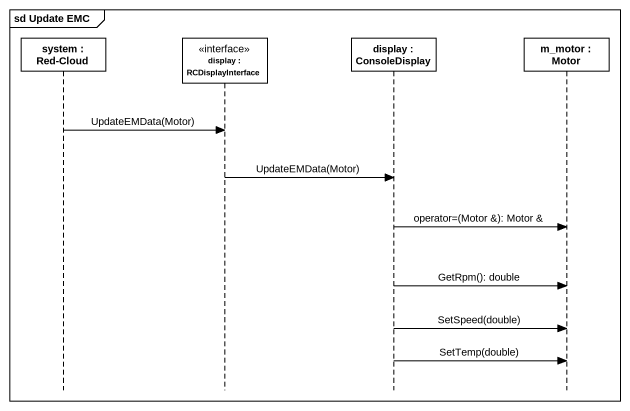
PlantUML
@startuml
mainframe sd Update EMC
hide footbox
participant "system : Red-Cloud" as system
participant "display : RCDisplayInterface" as display <<interface>>
participant "display : ConsoleDisplay" as display_2
participant "m_motor : Motor" as m_motor

system -> display : UpdateEMData(Motor)
display -> display_2 : UpdateEMData(Motor)
display_2 -> m_motor : operator=(Motor &): Motor &
display_2 -> m_motor : GetRpm(): double
display_2 -> m_motor : SetSpeed(double)
display_2 -> m_motor : SetTemp(double)
@enduml
